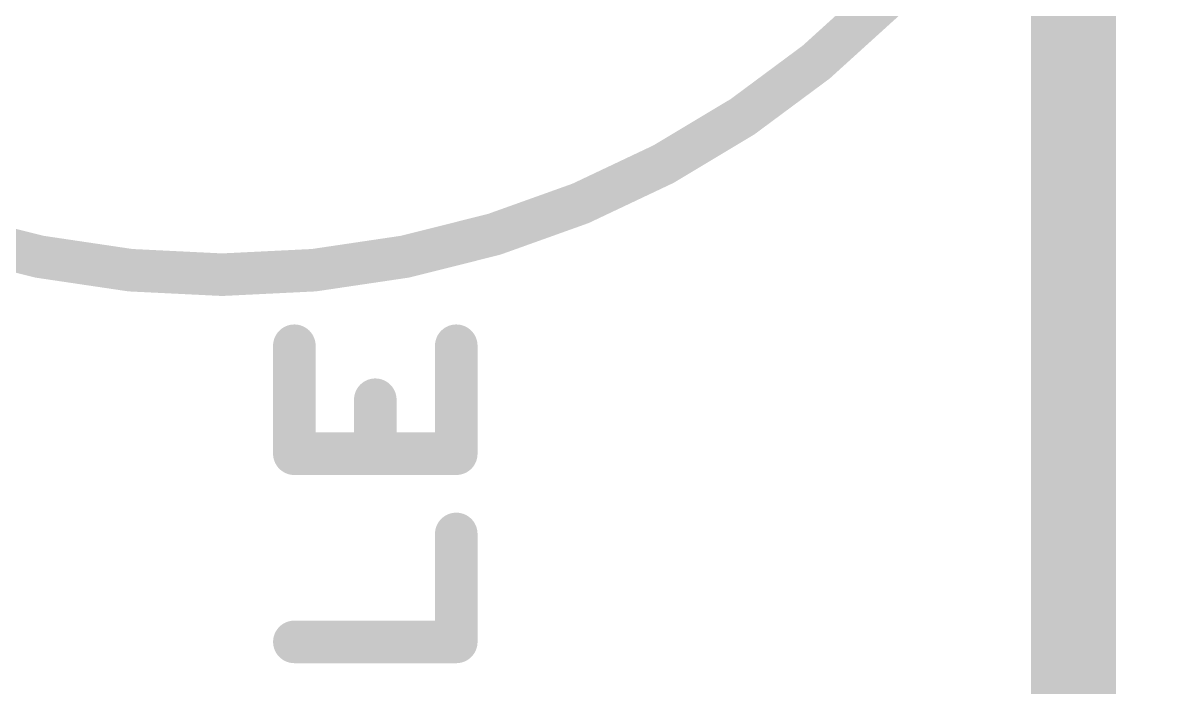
# Model space of a CAD drawing. Extents: x -33 to 74, y -22 to 37.
# Drawn here: x 22.266 to 25.718, y 18.837 to 20.816 of the extents above; entities that cross this region are included whole.
import ezdxf

# ---------------------------------------------------------------- set-up
doc = ezdxf.new("R2010")
doc.units = 0
for name, color, linetype in [('1', 12, 'CONTINUOUS'), ('16', 132, 'CONTINUOUS'), ('20', 31, 'CONTINUOUS'), ('27', 253, 'CONTINUOUS'), ('39', 12, 'CONTINUOUS')]:
    doc.layers.add(name, color=color, linetype=linetype)

msp = doc.modelspace()

# ---------------------------------------------------------------- linework, layer by layer
at = {"layer": '1', "const_width": 0.254}
msp.add_lwpolyline([(25.4, 25.4), (25.4, 0)], dxfattribs=at)
at = {"layer": '16', "const_width": 0.254}
msp.add_lwpolyline([(25.4, 25.4), (25.4, 0)], dxfattribs=at)
at = {"layer": '20', "const_width": 0.2032}
msp.add_lwpolyline([(25.4, 25.4), (25.4, 0)], dxfattribs=at)
at = {"layer": '27', "const_width": 0.127}
for points in [[(23.0755, 19.8541), (23.0755, 19.5321)], [(23.5585, 19.5321), (23.5585, 19.8541)], [(23.317, 19.5321), (23.317, 19.6931)], [(23.0755, 19.5321), (23.5585, 19.5321)], [(23.5585, 18.9708), (23.5585, 19.2928)], [(23.0755, 18.9708), (23.5585, 18.9708)]]:
    msp.add_lwpolyline(points, dxfattribs=at)
at = {"layer": '27', "const_width": 0.0635}
for points in [[(23.1072, 19.8541, 1), (23.0437, 19.8541)], [(23.5903, 19.8541, 1), (23.5268, 19.8541)], [(23.3487, 19.6931, 1), (23.2852, 19.6931)], [(23.0755, 19.5639, 1), (23.0755, 19.5004)], [(23.5585, 19.5004, 1), (23.5585, 19.5639)], [(23.0437, 19.5321, 1), (23.1072, 19.5321)], [(23.2852, 19.5321, 1), (23.3487, 19.5321)], [(23.5268, 19.5321, 1), (23.5903, 19.5321)], [(23.5903, 19.2928, 1), (23.5268, 19.2928)], [(23.0755, 19.0026, 1), (23.0755, 18.9391)], [(23.5585, 18.9391, 1), (23.5585, 19.0026)], [(23.5268, 18.9708, 1), (23.5903, 18.9708)]]:
    msp.add_lwpolyline(points, format="xyb", dxfattribs=at)
at = {"layer": '39', "const_width": 0.127}
msp.add_lwpolyline([(22.86, 20.066, 1), (22.86, 25.654, 1), (22.86, 20.066)], format="xyb", dxfattribs=at)

doc.saveas('drawing.dxf')
